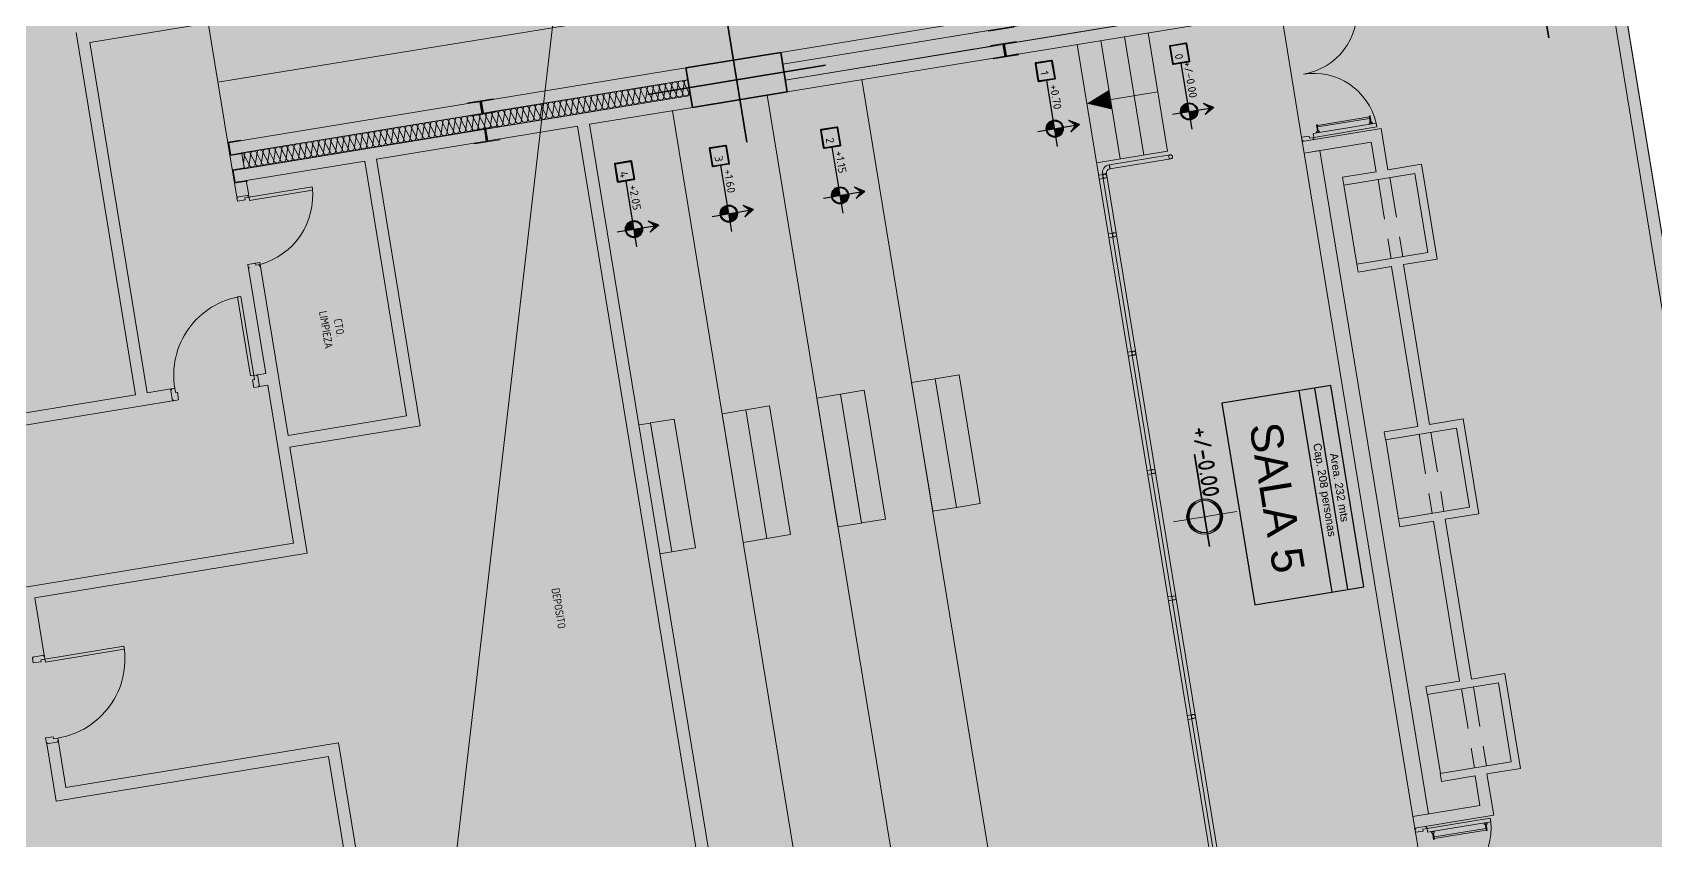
# Model space of a CAD drawing. Header units: metres. Extents: x 2 to 659295185, y -28 to 1124222152.
# Drawn here: x 655611.79 to 655632.07, y 1126269.89 to 1126279.99 of the extents above; entities that cross this region are included whole.
import ezdxf

# ---------------------------------------------------------------- set-up
doc = ezdxf.new("R2010")
doc.units = ezdxf.units.M
doc.header["$MEASUREMENT"] = 0
for name, pattern in [('CCSM_C1_CUERPO FM$0$CONTINU', [0]), ('CCSM_C1_CUERPO FM$0$CONTINUA', [0]), ('CCSM_C1_CUERPO FM$0$DASHED', [0.75, 0.5, -0.25]), ('DASHDOT', [1, 0.5, -0.25, 0, -0.25])]:
    doc.linetypes.add(name, pattern=pattern)
doc.layers.get('0').update_dxf_attribs({"linetype": 'CONTINUOUS'})
for name, color, linetype in [('CCSM_C1_CUERPO FM$0$A-AREAS COMERCIALES', 151, 'CONTINUOUS'), ('CCSM_C1_CUERPO FM$0$A-PARED', 2, 'CCSM_C1_CUERPO FM$0$CONTINUA'), ('CCSM_C1_CUERPO FM$0$A-PROYECCIONES', 5, 'CCSM_C1_CUERPO FM$0$DASHED'), ('CCSM_C1_CUERPO FM$0$A_PARED CINES', 2, 'CONTINUOUS'), ('CCSM_C1_CUERPO FM$0$A_VISTA CINES', 8, 'CONTINUOUS'), ('CCSM_C1_CUERPO FM$0$E-CC-COLUMNA', 2, 'CONTINUOUS'), ('CCSM_C1_CUERPO G$0$A-AREAS COMERCIALES', 151, 'CONTINUOUS'), ('Cota', 3, 'CONTINUOUS')]:
    doc.layers.add(name, color=color, linetype=linetype)
for name, color, linetype, lineweight in [('CCSM_C1_CUERPO FM$0$A-PUERTAS CINES', 3, 'CONTINUOUS', 13), ('CCSM_XREF ESTRUCTURA15$0$E-CF-COLUMNA', 2, 'CONTINUOUS', 35), ('LOCALES ASIGNADOS', 41, 'DASHDOT', 0)]:
    doc.layers.add(name, color=color, linetype=linetype, lineweight=lineweight)
doc.styles.add('CCSM_C1_CUERPO FM$0$ROMANS', font='romans__.ttf')
doc.styles.add('CCSM_C1_CUERPO FM$0$Standard', font='txt_____.ttf')
pattern_1 = [(170.87865, (655621.17451, 1126279.604413), (-0.07737192, -0.012689), [-0.557816, 0.061936]), (27.73865, (655621.155168, 1126279.601242), (-0.07737411, -0.01267563), [-0.557816, 0.061936]), (117.73865, (655621.17451, 1126279.604413), (0.07037613, -0.18709746), [0.185906, -0.433846]), (80.87865, (655621.155168, 1126279.601242), (0.006963465, 0.19977429), [0.185906, -0.433846])]

# ---------------------------------------------------------------- blocks, each defined once
blk = doc.blocks.new('CCSM_C1_CUERPO FM$0$COTAS DE NIVEL')
h = blk.add_hatch(color=256)
h.paths.add_polyline_path([(0, 0.313), (0.097, 0.313, 0.414214), (0, 0.41)])
h.paths.add_polyline_path([(0, 0.216), (0, 0.313), (-0.097, 0.313, 0.414214)])
h = blk.add_hatch(color=256)
h.dxf.hatch_style = 1
h.paths.add_polyline_path([(0.071, 0.121), (0, 0.049), (-0.071, 0.121), (0, 0)])
at = {"linetype": 'CCSM_C1_CUERPO FM$0$CONTINU'}
for p, q in [((0, 0.525), (0, 0.049)), ((0, 0), (-0.071, 0.121)), ((0, 0.049), (-0.071, 0.121)), ((0, 0), (0.071, 0.121)), ((0, 0.049), (0.071, 0.121))]:
    blk.add_line(p, q, dxfattribs=at)
blk.add_line((-0.224, 0.313), (0.609, 0.313))
for points in [[(0.618, 0.42), (0.844, 0.42, -0.414214), (0.853, 0.411), (0.853, 0.216, -0.414214), (0.844, 0.207), (0.618, 0.207, -0.414214), (0.609, 0.216), (0.609, 0.411, -0.414214)], [(0.627, 0.411), (0.835, 0.411, -0.414214), (0.844, 0.402), (0.844, 0.224, -0.414214), (0.835, 0.215), (0.627, 0.215, -0.414214), (0.618, 0.224), (0.618, 0.402, -0.414214)]]:
    blk.add_lwpolyline(points, format="xyb", close=True)
for radius in [0.107, 0.0971]:
    blk.add_circle((0, 0.313), radius, dxfattribs=at)
blk = doc.blocks.new('CCSM_C1_CUERPO FM$0$CUADRO NOTA')
for p, q in [((2.551, 1.378), (0, 1.378)), ((0, 1.378), (0, 0)), ((2.551, 0), (2.551, 1.378)), ((2.551, 1.178), (0, 1.178)), ((2.551, 0.978), (0, 0.978)), ((0, 0), (2.551, 0))]:
    blk.add_line(p, q)
blk = doc.blocks.new('CCSM_C1_CUERPO FM$0$P80R')
blk.add_lwpolyline([(0, -0.141), (-0.011, -0.141), (-0.011, -0.151), (-0.05, -0.151), (-0.05, -0.053), (-0.025, -0.053), (-0.025, 0.8, 0.004541), (-0.065, 0.799), (-0.065, 0), (-0.025, 0), (-0.011, 0), (-0.011, -0.011), (0, -0.011)], format="xyb")
blk.add_lwpolyline([(-0.9, -0.011), (-0.889, -0.011), (-0.889, 0), (-0.875, 0), (-0.875, -0.053), (-0.85, -0.053), (-0.85, -0.151), (-0.889, -0.151), (-0.889, -0.141), (-0.9, -0.141)])
blk.add_arc((0.013, -0.092), 0.893, 92.4485, 174.0801)
blk = doc.blocks.new('CCSM_C1_CUERPO FM$0$P120L')
at = {"layer": 'CCSM_C1_CUERPO FM$0$A-PUERTAS CINES'}
blk.add_lwpolyline([(0, -0.141), (0.011, -0.141), (0.011, -0.151), (0.075, -0.151), (0.075, -0.053), (0.05, -0.053), (0.05, 0.999, -0.008416), (0.09, 0.999), (0.09, 0), (0.05, 0), (0.011, 0), (0.011, -0.011), (0, -0.011)], format="xyb", dxfattribs=at)
blk.add_lwpolyline([(1.1, -0.011), (1.089, -0.011), (1.089, 0), (1.05, 0), (1.05, -0.053), (1.025, -0.053), (1.025, -0.151), (1.089, -0.151), (1.089, -0.141), (1.1, -0.141)], dxfattribs=at)
blk.add_arc((0.051, 0.001), 0.999, 359.9683, 90.0766, dxfattribs=at)
blk = doc.blocks.new('CCSM_C1_CUERPO FM$0$P-SALIDA-S')
at = {"layer": 'CCSM_C1_CUERPO FM$0$A-PUERTAS CINES'}
blk.add_line((1.651, 0), (0.017, 0), dxfattribs=at)
for points in [[(0.025, 0.151), (0.075, 0.151), (0.075, 0.951), (0.025, 0.951), (0.025, 0.151)], [(0.075, 0.901), (0.093, 0.901), (0.093, 0.865), (0.075, 0.865)], [(0.079, 0.865), (0.079, 0.901)], [(0.093, 0.889), (0.175, 0.889), (0.175, 0.878), (0.093, 0.878)], [(0.094, 0.889), (0.094, 0.878)], [(0.096, 0.889), (0.096, 0.878)], [(0.1, 0.889), (0.1, 0.878)], [(0.106, 0.889), (0.106, 0.878)], [(0.134, 0.889), (0.134, 0.878)], [(0.136, 0.889), (0.136, 0.878)], [(0.14, 0.889), (0.14, 0.878)], [(0.145, 0.22), (0.145, 0.878)], [(0.146, 0.889), (0.146, 0.878)], [(0.163, 0.889), (0.163, 0.878)], [(0.165, 0.22), (0.165, 0.878)], [(0.169, 0.889), (0.169, 0.878)], [(0.173, 0.889), (0.173, 0.878)], [(1.557, 0.889), (1.475, 0.889), (1.475, 0.878), (1.557, 0.878)], [(1.477, 0.889), (1.477, 0.878)], [(1.481, 0.889), (1.481, 0.878)], [(1.485, 0.22), (1.485, 0.878)], [(1.487, 0.889), (1.487, 0.878)], [(1.504, 0.889), (1.504, 0.878)], [(1.505, 0.22), (1.505, 0.878)], [(1.51, 0.889), (1.51, 0.878)], [(1.514, 0.889), (1.514, 0.878)], [(1.516, 0.889), (1.516, 0.878)], [(1.544, 0.889), (1.544, 0.878)], [(1.55, 0.889), (1.55, 0.878)], [(1.554, 0.889), (1.554, 0.878)], [(1.556, 0.889), (1.556, 0.878)], [(1.575, 0.901), (1.557, 0.901), (1.557, 0.865), (1.575, 0.865)], [(1.57, 0.865), (1.57, 0.901)], [(1.625, 0.151), (1.575, 0.151), (1.575, 0.951), (1.625, 0.951), (1.625, 0.151)], [(0.075, 0.232), (0.093, 0.232), (0.093, 0.196), (0.075, 0.196)], [(0.079, 0.196), (0.079, 0.232)], [(0.093, 0.22), (0.175, 0.22), (0.175, 0.209), (0.093, 0.209)], [(0.094, 0.22), (0.094, 0.209)], [(0.096, 0.22), (0.096, 0.209)], [(0.1, 0.22), (0.1, 0.209)], [(0.106, 0.22), (0.106, 0.209)], [(0.134, 0.22), (0.134, 0.209)], [(0.136, 0.22), (0.136, 0.209)], [(0.14, 0.22), (0.14, 0.209)], [(0.146, 0.22), (0.146, 0.209)], [(0.163, 0.22), (0.163, 0.209)], [(0.169, 0.22), (0.169, 0.209)], [(0.173, 0.22), (0.173, 0.209)], [(1.557, 0.22), (1.475, 0.22), (1.475, 0.209), (1.557, 0.209)], [(1.477, 0.22), (1.477, 0.209)], [(1.481, 0.22), (1.481, 0.209)], [(1.487, 0.22), (1.487, 0.209)], [(1.504, 0.22), (1.504, 0.209)], [(1.51, 0.22), (1.51, 0.209)], [(1.514, 0.22), (1.514, 0.209)], [(1.516, 0.22), (1.516, 0.209)], [(1.544, 0.22), (1.544, 0.209)], [(1.575, 0.232), (1.557, 0.232), (1.557, 0.196), (1.575, 0.196)], [(1.57, 0.196), (1.57, 0.232)], [(0, 0.141), (0.011, 0.141), (0.011, 0.151), (0.025, 0.151), (0.025, 0.098), (0.05, 0.098), (0.05, 0), (0.011, 0), (0.011, 0.011), (0, 0.011)], [(1.65, 0.141), (1.639, 0.141), (1.639, 0.151), (1.625, 0.151), (1.625, 0.098), (1.6, 0.098), (1.6, 0), (1.639, 0), (1.639, 0.011), (1.65, 0.011)]]:
    blk.add_lwpolyline(points, dxfattribs=at)
for centre, start, end in [((0.025, 0.151), 0.0001, 86.4167), ((1.625, 0.151), 93.5834, 180.0001)]:
    blk.add_arc(centre, 0.8, start, end, dxfattribs=at)
blk = doc.blocks.new('CCSM_XREF ESTRUCTURA15$0$COLUM REC 120x50 mid')
at = {"color": 5}
for p, q in [((0, 1.124), (0, -1.124)), ((-0.789, 0), (0.789, 0))]:
    blk.add_line(p, q, dxfattribs=at)
at = {"color": 2}
blk.add_lwpolyline([(-0.25, 0.6), (-0.25, -0.6), (0.25, -0.6), (0.25, 0.6)], close=True, dxfattribs=at)

msp = doc.modelspace()

# ---------------------------------------------------------------- hatches: boundary and pattern name
at = {"layer": 'CCSM_C1_CUERPO FM$0$A_VISTA CINES', "lineweight": 5}
h = msp.add_hatch(dxfattribs=at)
h.set_pattern_fill('BATT', color=256, scale=0.0098, angle=90, style=0, pattern_type=2)
h.set_pattern_definition(pattern_1)
h.paths.add_polyline_path([(655628.173, 1126280.7416), (655628.2054, 1126280.5442), (655627.4092, 1126280.4137), (655627.4076, 1126280.4236), (655627.0918, 1126280.3718), (655627.0934, 1126280.362), (655624.0869, 1126279.8692), (655624.0853, 1126279.879), (655623.7695, 1126279.8273), (655623.7711, 1126279.8174), (655621.1988, 1126279.3958), (655621.1664, 1126279.5932), (655623.7388, 1126280.0148), (655623.7404, 1126280.0049), (655624.0562, 1126280.0567), (655624.0546, 1126280.0665), (655627.0611, 1126280.5593), (655627.0627, 1126280.5495), (655627.3785, 1126280.6012), (655627.3769, 1126280.6111)])
h = msp.add_hatch(dxfattribs=at)
h.set_pattern_fill('BATT', color=256, scale=0.0098, angle=90, style=0, pattern_type=2)
h.set_pattern_definition(pattern_1)
h.paths.add_polyline_path([(655619.9822, 1126279.3994), (655620.0146, 1126279.2017), (655617.6066, 1126278.807), (655617.6049, 1126278.8172), (655617.2892, 1126278.7655), (655617.2908, 1126278.7552), (655614.4493, 1126278.2895), (655614.4476, 1126278.2997), (655614.4377, 1126278.2981), (655614.4086, 1126278.4757), (655614.4185, 1126278.4774), (655614.4168, 1126278.4872), (655617.2584, 1126278.953), (655617.26, 1126278.9431), (655617.5758, 1126278.9949), (655617.5742, 1126279.0047)])
h = msp.add_hatch(color=256, dxfattribs=at)
h.paths.add_polyline_path([(655626.4346, 1126273.9396), (655626.4022, 1126274.137, -0.4142136), (655626.6319, 1126273.972)])
h.paths.add_polyline_path([(655626.2372, 1126273.9073), (655626.4346, 1126273.9396), (655626.4669, 1126273.7423, -0.4142136)])
h = msp.add_hatch(color=256, dxfattribs=at)
h.paths.add_polyline_path([(655626.4448, 1126273.9411), (655626.4124, 1126274.1385, -0.4142136), (655626.6421, 1126273.9735)])
h.paths.add_polyline_path([(655626.2474, 1126273.9088), (655626.4448, 1126273.9411), (655626.4771, 1126273.7438, -0.4142136)])
at = {"layer": 'LOCALES ASIGNADOS'}
h = msp.add_hatch(color=256, dxfattribs=at)
edge = h.paths.add_edge_path()
edge.add_arc((219491.1056, 1054914.3756), 441878.9229, 9.308049718, 9.309563548, ccw=False)
edge.add_line((655551.8097, 1126384.9626), (655564.5398, 1126387.0492))
edge.add_line((655564.5398, 1126387.0492), (655562.5867, 1126398.9652))
edge.add_line((655562.5867, 1126398.9652), (655552.3922, 1126397.2942))
edge.add_line((655552.3922, 1126397.2942), (655552.4569, 1126396.8995))
edge.add_line((655552.4569, 1126396.8995), (655549.9212, 1126396.4839))
h = msp.add_hatch(color=256, dxfattribs=at)
h.dxf.hatch_style = 1
h.paths.add_polyline_path([(655589.7703, 1126232.191), (655578.0644, 1126230.2723), (655582.0473, 1126206.0472), (655642.2441, 1126215.9139), (655628.8111, 1126297.8682), (655580.3241, 1126289.8221), (655587.0771, 1126248.6218), (655588.7068, 1126238.6795), (655588.7068, 1126238.6794)])

# ---------------------------------------------------------------- linework, layer by layer
at = {"layer": 'CCSM_C1_CUERPO FM$0$A-AREAS COMERCIALES', "lineweight": 5}
msp.add_lwpolyline([(655578.0763, 1126230.2743), (655581.9906, 1126206.3934), (655642.1873, 1126216.2601), (655628.8673, 1126297.5252), (655608.1932, 1126294.1366), (655580.3646, 1126289.5749), (655589.7705, 1126232.1911), (655589.7705, 1126232.1911), (655589.7705, 1126232.1911), (655589.7705, 1126232.1911), (655578.0763, 1126230.2743)], dxfattribs=at)
at = {"layer": 'CCSM_C1_CUERPO FM$0$A-PARED', "color": 8, "lineweight": 5}
for p, q in [((655628.3401, 1126277.0954), (655628.1783, 1126278.0822)), ((655628.8633, 1126273.9133), (655628.7016, 1126274.9002)), ((655629.3849, 1126270.7313), (655629.2231, 1126271.7181))]:
    msp.add_line(p, q, dxfattribs=at)
at = {"layer": 'CCSM_C1_CUERPO FM$0$A-PARED', "lineweight": 5}
msp.add_lwpolyline([(655630.0516, 1126270.2077), (655629.0648, 1126270.046), (655629.0405, 1126270.194), (655629.8793, 1126270.3315), (655629.8188, 1126270.7011), (655629.3994, 1126270.6323), (655629.3832, 1126270.731), (655630.2713, 1126270.8766), (655630.1096, 1126271.8634), (655629.2214, 1126271.7178), (655629.2053, 1126271.8165), (655629.6247, 1126271.8853), (655629.2972, 1126273.8831), (655628.8778, 1126273.8144), (655628.8616, 1126273.9131), (655629.7498, 1126274.0586), (655629.588, 1126275.0455), (655628.6999, 1126274.8999), (655628.6837, 1126274.9986), (655629.1031, 1126275.0673), (655628.7756, 1126277.0652), (655628.3562, 1126276.9964), (655628.3401, 1126277.0951), (655629.2282, 1126277.2407), (655629.0665, 1126278.2275), (655628.1783, 1126278.0819), (655628.1621, 1126278.1806), (655628.5815, 1126278.2494), (655628.521, 1126278.6189), (655627.6822, 1126278.4815), (655627.6579, 1126278.6295), (655628.6447, 1126278.7912), (655628.7296, 1126278.2736), (655629.149, 1126278.3424), (655629.3431, 1126277.1582), (655628.9237, 1126277.0894), (655629.2511, 1126275.0916), (655629.6705, 1126275.1603), (655629.8646, 1126273.9761), (655629.4452, 1126273.9074), (655629.7727, 1126271.9095), (655630.1921, 1126271.9783), (655630.3862, 1126270.7941), (655629.9668, 1126270.7253)], close=True, dxfattribs=at)
at = {"layer": 'CCSM_C1_CUERPO FM$0$A-PROYECCIONES', "lineweight": 5}
for p, q in [((655628.6065, 1126278.1521), (655628.7683, 1126277.1653)), ((655628.7546, 1126278.1764), (655628.9163, 1126277.1896)), ((655629.2673, 1126274.9929), (655629.4291, 1126274.0061)), ((655629.1193, 1126274.9686), (655629.281, 1126273.9818)), ((655629.6496, 1126271.788), (655629.8114, 1126270.8012)), ((655629.7977, 1126271.8123), (655629.9594, 1126270.8255))]:
    msp.add_line(p, q, dxfattribs=at)
at = {"layer": 'CCSM_C1_CUERPO FM$0$A_PARED CINES', "lineweight": 5}
for points in [[(655634.5164, 1126258.4242), (655634.5406, 1126258.2761), (655634.6887, 1126258.3004), (655634.6645, 1126258.4484), (655635.2564, 1126258.5455), (655628.8107, 1126297.8707), (655628.0706, 1126297.7494), (655628.0948, 1126297.6013), (655628.6869, 1126297.6984), (655635.0841, 1126258.6692)], [(655612.5086, 1126279.8663), (655623.0148, 1126281.5884)], [(655621.1422, 1126279.7412), (655628.2968, 1126280.9139), (655628.3777, 1126280.4205), (655621.223, 1126279.2478)], [(655628.173, 1126280.7416), (655621.1664, 1126279.5932)], [(655628.2054, 1126280.5442), (655621.1988, 1126279.3958)], [(655612.3364, 1126279.9901), (655613.0784, 1126275.4629), (655610.6839, 1126275.07)], [(655613.2264, 1126275.4872), (655612.5086, 1126279.8663)], [(655619.958, 1126279.5471), (655614.2347, 1126278.609)], [(655619.9822, 1126279.3994), (655614.407, 1126278.4856)], [(655620.0146, 1126279.2017), (655614.4394, 1126278.2879)], [(655620.0388, 1126279.0537), (655618.7527, 1126278.8429)], [(655618.6047, 1126278.8186), (655616.092, 1126278.4067)], [(655627.6579, 1126278.6295), (655628.6447, 1126278.7912)], [(655614.3458, 1126277.9313), (655614.2347, 1126278.609)], [(655614.4377, 1126278.2981), (655614.4086, 1126278.4757)], [(655627.6579, 1126278.6295), (655627.6821, 1126278.4815), (655628.521, 1126278.6189)], [(655615.944, 1126278.3825), (655614.4636, 1126278.1398)], [(655614.4939, 1126277.9555), (655614.4636, 1126278.1398)], [(655614.7067, 1126275.7298), (655614.4833, 1126277.0925)], [(655614.9856, 1126274.9554), (655614.6313, 1126277.1167)], [(655613.5188, 1126275.5351), (655613.2264, 1126275.4872)], [(655614.7311, 1126275.5818), (655615.0545, 1126273.6088)], [(655615.0099, 1126274.8074), (655615.2266, 1126273.4851)], [(655615.0545, 1126273.6088), (655611.65, 1126273.0502)], [(655615.2266, 1126273.4851), (655611.8217, 1126272.9264)], [(655611.9391, 1126272.2099), (655611.8217, 1126272.9264)], [(655612.0873, 1126270.385), (655611.9699, 1126271.1003)], [(655612.21, 1126270.5571), (655612.1171, 1126271.1244)], [(655615.4908, 1126270.9428), (655615.8143, 1126268.9693)], [(655629.0648, 1126270.046), (655629.0405, 1126270.194), (655629.8793, 1126270.3315)], [(655629.0648, 1126270.046), (655630.0516, 1126270.2077)]]:
    msp.add_lwpolyline(points, dxfattribs=at)
at = {"layer": 'CCSM_C1_CUERPO FM$0$A_PARED CINES', "linetype": 'CCSM_C1_CUERPO FM$0$CONTINUA', "lineweight": 5}
for points in [[(655620.4252, 1126268.6389), (655618.7527, 1126278.8429)], [(655620.2772, 1126268.6147), (655618.6047, 1126278.8186)], [(655616.092, 1126278.4067), (655616.6382, 1126275.0743), (655615.0099, 1126274.8074)], [(655615.944, 1126278.3825), (655616.4659, 1126275.1981)], [(655614.4946, 1126277.9557), (655614.3459, 1126277.9313)], [(655614.6313, 1126277.1167), (655614.4834, 1126277.0925)], [(655614.7068, 1126275.7298), (655614.6059, 1126275.7133)], [(655614.6059, 1126275.7133), (655614.6301, 1126275.5652)], [(655614.6301, 1126275.5652), (655614.7311, 1126275.5818)], [(655610.7081, 1126274.9224), (655613.5431, 1126275.3871)], [(655616.4659, 1126275.1981), (655614.9856, 1126274.9554)], [(655611.792, 1126272.1858), (655611.9401, 1126272.2101)], [(655611.9699, 1126271.1003), (655612.118, 1126271.1245)], [(655612.0863, 1126270.3848), (655615.4908, 1126270.9428)], [(655612.2101, 1126270.5571), (655615.6146, 1126271.1151)], [(655616.1356, 1126267.9358), (655615.6145, 1126271.1151)]]:
    msp.add_lwpolyline(points, dxfattribs=at)
at = {"layer": 'CCSM_C1_CUERPO FM$0$A_PARED CINES', "linetype": 'CCSM_C1_CUERPO FM$0$CONTINUA', "lineweight": 5, "elevation": 0.0155}
msp.add_lwpolyline([(655613.5188, 1126275.5351), (655613.5431, 1126275.3871)], dxfattribs=at)
at = {"layer": 'CCSM_C1_CUERPO FM$0$A_VISTA CINES', "linetype": 'CCSM_C1_CUERPO FM$0$CONTINU', "lineweight": 5}
for points in [[(655614.1104, 1126279.3678), (655623.1378, 1126280.8378)], [(655625.8555, 1126279.2471), (655624.9673, 1126279.1015)], [(655626.8395, 1126274.0058), (655626.05, 1126273.8764)]]:
    msp.add_lwpolyline(points, dxfattribs=at)
at = {"layer": 'CCSM_C1_CUERPO FM$0$A_VISTA CINES', "lineweight": 5}
for points in [[(655628.173, 1126280.7416), (655628.2054, 1126280.5442), (655627.4092, 1126280.4137), (655627.4076, 1126280.4236), (655627.0918, 1126280.3718), (655627.0934, 1126280.362), (655624.0869, 1126279.8692), (655624.0853, 1126279.879), (655623.7695, 1126279.8273), (655623.7711, 1126279.8174), (655621.1988, 1126279.3958), (655621.1664, 1126279.5932), (655623.7388, 1126280.0148), (655623.7404, 1126280.0049), (655624.0562, 1126280.0567), (655624.0546, 1126280.0665), (655627.0611, 1126280.5593), (655627.0627, 1126280.5495), (655627.3785, 1126280.6012), (655627.3769, 1126280.6111), (655628.173, 1126280.7416)], [(655614.2347, 1126278.6091), (655613.9889, 1126280.1089)], [(655625.3847, 1126278.4099), (655625.1421, 1126279.8901)], [(655625.6807, 1126278.4584), (655625.4381, 1126279.9387)], [(655625.9768, 1126278.5069), (655625.7342, 1126279.9872)], [(655624.846, 1126279.8416), (655626.7854, 1126268.0096)], [(655619.9822, 1126279.3994), (655620.0146, 1126279.2017), (655617.6066, 1126278.807), (655617.6049, 1126278.8172), (655617.2892, 1126278.7655), (655617.2908, 1126278.7552), (655614.4493, 1126278.2895), (655614.4476, 1126278.2997), (655614.4377, 1126278.2981), (655614.4086, 1126278.4757), (655614.4185, 1126278.4774), (655614.4168, 1126278.4872), (655617.2584, 1126278.953), (655617.26, 1126278.9431), (655617.5758, 1126278.9949), (655617.5742, 1126279.0047), (655619.9822, 1126279.3994)], [(655622.1573, 1126279.4009), (655623.8298, 1126269.197)], [(655620.9731, 1126279.2068), (655622.6456, 1126269.0029)], [(655619.7889, 1126279.0127), (655621.4614, 1126268.8088)], [(655625.0886, 1126278.3614), (655625.9768, 1126278.5069)], [(655626.0097, 1126278.4617), (655625.2449, 1126278.3363)], [(655629.0405, 1126270.194), (655627.6821, 1126278.4815), (655627.8795, 1126278.5138), (655629.2379, 1126270.2264)], [(655626.018, 1126278.4115), (655625.2531, 1126278.2862)], [(655625.1879, 1126278.2199), (655625.1138, 1126278.2078)], [(655625.1959, 1126278.1706), (655625.1219, 1126278.1585)], [(655625.1636, 1126278.2159), (655626.559, 1126269.7011)], [(655625.2135, 1126278.2241), (655626.6173, 1126269.66)], [(655625.3079, 1126277.4875), (655625.2339, 1126277.4754)], [(655625.316, 1126277.4382), (655625.242, 1126277.426)], [(655625.5505, 1126276.0073), (655625.4765, 1126275.9951)], [(655625.5586, 1126275.9579), (655625.4846, 1126275.9458)], [(655626.4957, 1126273.5665), (655626.3069, 1126274.7184)], [(655626.5059, 1126273.568), (655626.3171, 1126274.7199)], [(655625.7931, 1126274.527), (655625.7191, 1126274.5149)], [(655625.8012, 1126274.4777), (655625.7272, 1126274.4655)], [(655626.0519, 1126272.9482), (655625.9779, 1126272.9361)], [(655626.06, 1126272.8989), (655625.986, 1126272.8867)], [(655626.2946, 1126271.468), (655626.2205, 1126271.4558)], [(655626.3026, 1126271.4186), (655626.2286, 1126271.4065)]]:
    msp.add_lwpolyline(points, dxfattribs=at)
at = {"layer": 'CCSM_C1_CUERPO FM$0$A_VISTA CINES', "linetype": 'CCSM_C1_CUERPO FM$0$CONTINU', "lineweight": 5}
msp.add_lwpolyline([(655625.2634, 1126279.15, 0.2472, 0, 0), (655624.9676, 1126279.1015, 0, 0, 0)], format="xyseb", dxfattribs=at)
at = {"layer": 'CCSM_C1_CUERPO FM$0$A_VISTA CINES', "lineweight": 5}
for points in [[(655626.0178, 1126278.4115, 1.0001548), (655626.0096, 1126278.4616)], [(655625.2449, 1126278.3363, 0.4142136), (655625.1624, 1126278.2214)], [(655625.2531, 1126278.2862, 0.4142136), (655625.2126, 1126278.2297)]]:
    msp.add_lwpolyline(points, format="xyb", dxfattribs=at)
for points in [[(655625.1624, 1126278.2214), (655625.1633, 1126278.2159), (655625.2135, 1126278.2241), (655625.2126, 1126278.2297)], [(655625.2513, 1126278.3373), (655625.2457, 1126278.3364), (655625.254, 1126278.2862), (655625.2595, 1126278.2871)], [(655623.0415, 1126274.0064), (655622.7778, 1126275.6154), (655623.0738, 1126275.6639), (655623.3375, 1126274.055)], [(655623.3375, 1126274.055), (655623.0738, 1126275.6639), (655623.3699, 1126275.7124), (655623.6336, 1126274.1035)], [(655621.8574, 1126273.8117), (655621.5936, 1126275.4204), (655621.8897, 1126275.469), (655622.1534, 1126273.8602)], [(655622.1533, 1126273.861), (655621.8895, 1126275.4698), (655622.1856, 1126275.5183), (655622.4494, 1126273.9096)], [(655620.6732, 1126273.6176), (655620.4095, 1126275.2265), (655620.7055, 1126275.2751), (655620.9692, 1126273.6661)], [(655620.9691, 1126273.6669), (655620.7054, 1126275.2759), (655621.0014, 1126275.3244), (655621.2652, 1126273.7155)]]:
    msp.add_lwpolyline(points, close=True, dxfattribs=at)
at = {"layer": 'CCSM_C1_CUERPO FM$0$A_VISTA CINES', "lineweight": 5, "elevation": -0.0001}
msp.add_lwpolyline([(655619.3684, 1126275.0857), (655619.5165, 1126275.1099), (655619.7802, 1126273.5014), (655619.6322, 1126273.4771)], dxfattribs=at)
msp.add_lwpolyline([(655619.7801, 1126273.5022), (655619.5164, 1126275.1108), (655619.8124, 1126275.1593), (655620.0761, 1126273.5508)], close=True, dxfattribs=at)
at = {"layer": 'CCSM_C1_CUERPO FM$0$A_VISTA CINES', "lineweight": 5}
for centre in [(655626.0137, 1126278.4366), (655625.1919, 1126278.1953), (655625.3119, 1126277.4628), (655625.5546, 1126275.9826), (655625.7972, 1126274.5023), (655626.056, 1126272.9235), (655626.2986, 1126271.4433)]:
    msp.add_circle(centre, 0.025, dxfattribs=at)
at = {"layer": 'CCSM_C1_CUERPO FM$0$A_VISTA CINES', "linetype": 'CCSM_C1_CUERPO FM$0$CONTINU', "lineweight": 5}
for centre, radius in [((655626.4346, 1126273.9396), 0.22), ((655626.4448, 1126273.9411), 0.22), ((655626.4346, 1126273.9396), 0.2), ((655626.4448, 1126273.9411), 0.2)]:
    msp.add_circle(centre, radius, dxfattribs=at)
at = {"layer": 'CCSM_C1_CUERPO FM$0$E-CC-COLUMNA', "lineweight": 5}
for points in [[(655623.7711, 1126279.8174), (655623.9191, 1126279.8417), (655623.9434, 1126279.6937), (655623.7954, 1126279.6694), (655623.797, 1126279.6595), (655623.9549, 1126279.6854), (655623.9274, 1126279.8532), (655623.7695, 1126279.8273)], [(655624.0869, 1126279.8692), (655623.9389, 1126279.8449), (655623.9631, 1126279.6969), (655624.1112, 1126279.7212), (655624.1128, 1126279.7113), (655623.9549, 1126279.6854), (655623.9274, 1126279.8532), (655624.0853, 1126279.879)], [(655617.2342, 1126279.101), (655617.3822, 1126279.1253), (655617.4064, 1126278.9772), (655617.2584, 1126278.953), (655617.26, 1126278.9431), (655617.4179, 1126278.969), (655617.3904, 1126279.1367), (655617.2325, 1126279.1109)], [(655617.5499, 1126279.1528), (655617.4019, 1126279.1285), (655617.4262, 1126278.9805), (655617.5742, 1126279.0047), (655617.5758, 1126278.9949), (655617.4179, 1126278.969), (655617.3904, 1126279.1367), (655617.5483, 1126279.1626)], [(655614.3926, 1126278.6352), (655614.2446, 1126278.611), (655614.2688, 1126278.463), (655614.4168, 1126278.4872), (655614.4185, 1126278.4774), (655614.2606, 1126278.4515), (655614.2331, 1126278.6192), (655614.391, 1126278.6451)], [(655617.2908, 1126278.7556), (655617.4388, 1126278.7799), (655617.4631, 1126278.6318), (655617.315, 1126278.6076), (655617.3167, 1126278.5977), (655617.4745, 1126278.6236), (655617.447, 1126278.7914), (655617.2892, 1126278.7655)], [(655617.6066, 1126278.8074), (655617.4585, 1126278.7831), (655617.4828, 1126278.6351), (655617.6308, 1126278.6593), (655617.6324, 1126278.6495), (655617.4745, 1126278.6236), (655617.447, 1126278.7914), (655617.6049, 1126278.8172)], [(655614.4492, 1126278.2899), (655614.3012, 1126278.2656), (655614.3254, 1126278.1176), (655614.4735, 1126278.1418), (655614.4751, 1126278.132), (655614.3172, 1126278.1061), (655614.2897, 1126278.2738), (655614.4476, 1126278.2997)]]:
    msp.add_lwpolyline(points, close=True, dxfattribs=at)
at = {"layer": 'CCSM_C1_CUERPO G$0$A-AREAS COMERCIALES', "lineweight": 5}
msp.add_lwpolyline([(655628.8673, 1126297.5252), (655642.1873, 1126216.2601), (655581.9906, 1126206.3934), (655568.6859, 1126287.2557), (655570.6102, 1126287.5711), (655570.505, 1126288.2126), (655580.3241, 1126289.822), (655580.3646, 1126289.5749), (655628.1272, 1126297.4039)], close=True, dxfattribs=at)
at = {"layer": 'Cota', "lineweight": 0}
msp.add_lwpolyline([(655719.9766, 1126143.0158), (655762.8619, 1126137.0781), (655797.8742, 1126229.9604), (655794.0251, 1126302.9937), (655628.044, 1126363.9768), (655605.1617, 1126167.097), (655719.9766, 1126143.0158)], dxfattribs=at)

# ---------------------------------------------------------------- block references
at = {"layer": 'CCSM_C1_CUERPO FM$0$A-PUERTAS CINES', "lineweight": 5}
for name, p, rotation in [('CCSM_C1_CUERPO FM$0$P-SALIDA-S', (655627.3908, 1126280.2587), 279.3084511987043), ('CCSM_C1_CUERPO FM$0$P120L', (655611.9391, 1126272.2099), 279.3083938002267)]:
    msp.add_blockref(name, p, dxfattribs=dict(at, rotation=rotation))
at = {"layer": 'CCSM_C1_CUERPO FM$0$A-PUERTAS CINES', "lineweight": 5, "xscale": -1}
for name, p, rotation in [('CCSM_C1_CUERPO FM$0$P80R', (655614.4939, 1126277.9555), 279.3085087199785), ('CCSM_C1_CUERPO FM$0$P120L', (655614.6059, 1126275.7133, 0.0155), 9.308508705735044), ('CCSM_C1_CUERPO FM$0$P-SALIDA-S', (655629.3318, 1126268.4167), 279.3084511723753)]:
    msp.add_blockref(name, p, dxfattribs=dict(at, rotation=rotation))
at = {"layer": 'CCSM_C1_CUERPO FM$0$A_VISTA CINES', "lineweight": 5}
for name, p, rotation in [('CCSM_C1_CUERPO FM$0$COTAS DE NIVEL', (655626.5542, 1126279.0539, 0.0068), 99.30845119870433), ('CCSM_C1_CUERPO FM$0$COTAS DE NIVEL', (655624.8749, 1126278.8388, 0.0068), 99.30845119870433), ('CCSM_C1_CUERPO FM$0$COTAS DE NIVEL', (655622.193, 1126278.0046, 0.0132), 99.30845119870433), ('CCSM_C1_CUERPO FM$0$COTAS DE NIVEL', (655620.8023, 1126277.7766, 0.0132), 99.30845119870433), ('CCSM_C1_CUERPO FM$0$COTAS DE NIVEL', (655619.6181, 1126277.5825, 0.0132), 99.30845119870433), ('CCSM_C1_CUERPO FM$0$CUADRO NOTA', (655626.6548, 1126275.3565, 0), 279.3084511987043)]:
    msp.add_blockref(name, p, dxfattribs=dict(at, rotation=rotation))
at = {"layer": 'CCSM_XREF ESTRUCTURA15$0$E-CF-COLUMNA', "lineweight": 5}
for p, rotation in [((655630.5574, 1126281.0315), 189.3084511723752), ((655620.5904, 1126279.3978), 99.3084512271912)]:
    msp.add_blockref('CCSM_XREF ESTRUCTURA15$0$COLUM REC 120x50 mid', p, dxfattribs=dict(at, rotation=rotation))

# ---------------------------------------------------------------- texts
at = {"layer": 'CCSM_C1_CUERPO FM$0$A_VISTA CINES', "lineweight": 5, "style": 'CCSM_C1_CUERPO FM$0$Standard'}
for s, p in [('0', (655626.0649, 1126279.7168)), ('1', (655624.3856, 1126279.5017, 0.0068)), ('+/-0.00', (655626.1742, 1126279.6202)), ('+0.70', (655624.5036, 1126279.3352, 0.0068)), ('2', (655621.7038, 1126278.6674, 0.0132)), ('3', (655620.3131, 1126278.4395, 0.0132)), ('+1.15', (655621.8217, 1126278.5009, 0.0132)), ('4', (655619.1289, 1126278.2454, 0.0132)), ('+1.60', (655620.4311, 1126278.273, 0.0132)), ('+2.05', (655619.2469, 1126278.0789, 0.0132))]:
    msp.add_text(s, height=0.1, rotation=279.30845, dxfattribs=at).set_placement(p)
at = {"layer": 'CCSM_C1_CUERPO FM$0$A_VISTA CINES', "lineweight": 5}
for s, insert, char_height, width, attachment_point, rotation, style in [('{\\Farchitxt|c0;CTO. \\PLIMPIEZA}', (655615.6742, 1126276.3103), 0.1, 3.7151, 2, 279.30851, 'CCSM_C1_CUERPO FM$0$ROMANS'), ('{\\fISOCPEUR|b0|i0|c0|p34;+/-0.00}', (655626.28, 1126275.0448), 0.2, 0.3182, 7, 279.30851, 'CCSM_C1_CUERPO FM$0$Standard'), ('{\\fISOCPEUR|b0|i0|c0|p34;+/-0.00}', (655626.2901, 1126275.0463), 0.2, 0.3182, 7, 279.30851, 'CCSM_C1_CUERPO FM$0$Standard'), ('{\\fArial Unicode MS|b0|i0|c0|p34;SALA 5}', (655627.3438, 1126274.1771), 0.4, 2.550737, 5, 279.30844, 'CCSM_C1_CUERPO FM$0$Standard'), ('{\\fArial Unicode MS|b0|i0|c0|p34;Cap. 208 personas}', (655627.9252, 1126274.2724), 0.1, 2.550737, 5, 279.30844, 'CCSM_C1_CUERPO FM$0$Standard'), ('{\\fArial Unicode MS|b0|i0|c0|p34;Area. 232 mts}', (655628.1225, 1126274.3047), 0.1, 2.550737, 5, 279.30844, 'CCSM_C1_CUERPO FM$0$Standard'), ('{\\Farchitxt|c0;DEPOSITO}', (655618.3178, 1126272.7855), 0.1, 3.7151, 8, 279.30851, 'CCSM_C1_CUERPO FM$0$ROMANS')]:
    msp.add_mtext(s, dxfattribs=dict(at, insert=insert, char_height=char_height, width=width, attachment_point=attachment_point, rotation=rotation, style=style))

doc.saveas('drawing.dxf')
